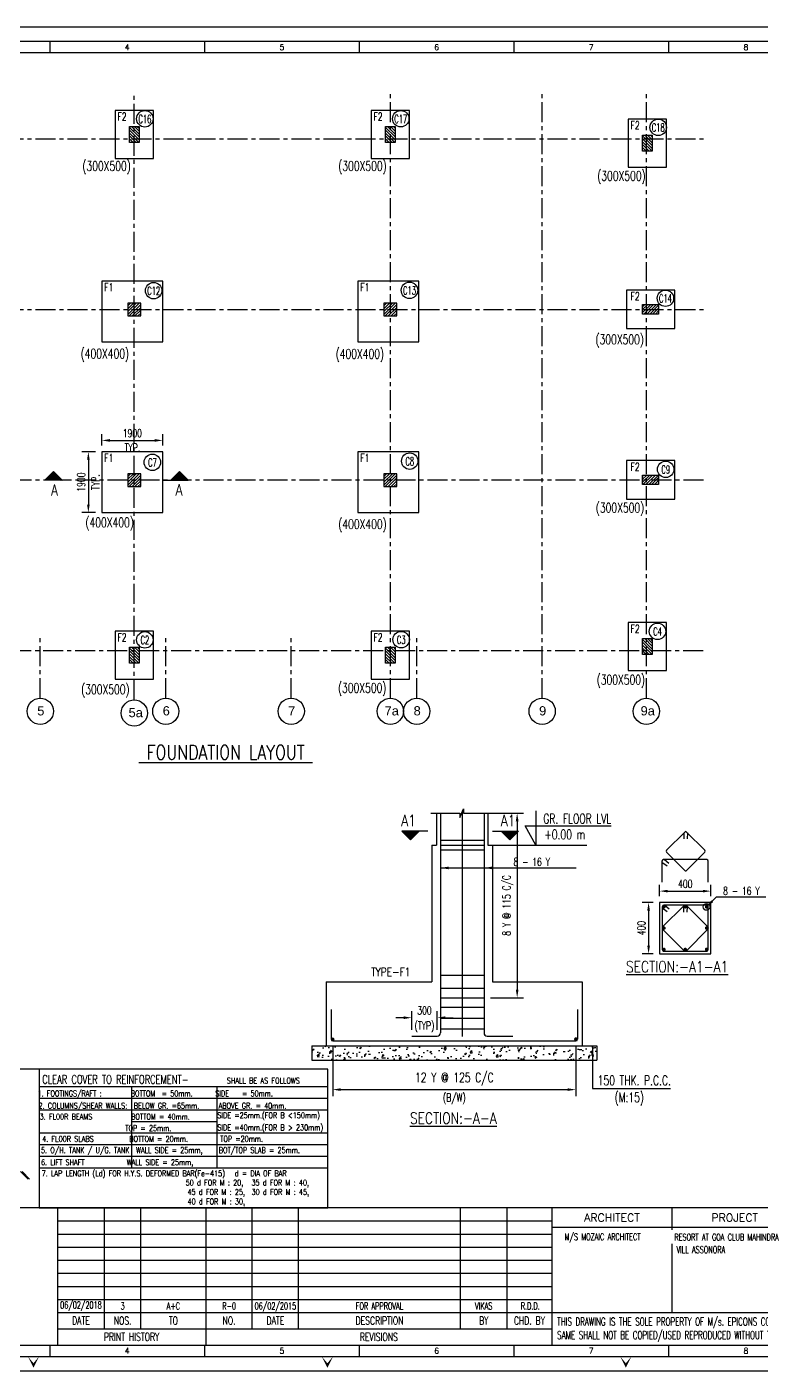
# Model space of a CAD drawing. Header units: millimetres. Extents: x 2659630 to 6742168, y -2425387 to -732288.
# Drawn here: x 3158779 to 3181720, y -1227168 to -1185168 of the extents above; entities that cross this region are included whole.
import ezdxf
from ezdxf.enums import TextEntityAlignment as Align

# ---------------------------------------------------------------- set-up
doc = ezdxf.new("R2010")
doc.units = ezdxf.units.MM
doc.header["$PDMODE"] = 35
doc.header["$PDSIZE"] = -25
doc.linetypes.add('CENTER', pattern=[2, 1.25, -0.25, 0.25, -0.25])
for name, color, linetype in [('BEAM', 4, 'Continuous'), ('FRAME TABLE', 5, 'Continuous'), ('PNA', 8, 'Continuous'), ('S-BRECK LINE', 8, 'Continuous'), ('S-COLUMN', 1, 'Continuous'), ('S-COLUMN CIRCLE', 9, 'Continuous'), ('S-COLUMN HATCH', 8, 'Continuous'), ('S-COLUMN NO', 2, 'Continuous'), ('S-COLUMN SIZES', 2, 'Continuous'), ('S-DIM-1', 5, 'Continuous'), ('S-FOOTING', 4, 'Continuous'), ('S-GRIDE CIRCLE', 8, 'Continuous'), ('S-GRIDE LINE', 8, 'CENTER'), ('S-GRIDE NO', 1, 'Continuous'), ('S-LEVEL SECTION', 3, 'Continuous'), ('S-NOTES', 4, 'Continuous'), ('S-PCC', 9, 'Continuous'), ('S-REINFORCEMENT', 6, 'Continuous'), ('S-RETAINING WALL', 6, 'Continuous'), ('S-SECTION MARK', 1, 'Continuous'), ('S-TEXT', 2, 'Continuous'), ('S-TEXT-1', 4, 'Continuous'), ('S-TITIL', 6, 'Continuous'), ('TEXT (SHEET)', 4, 'Continuous'), ('TEXT SCHEDULE', 2, 'Continuous'), ('TEXT1', 4, 'Continuous'), ('txt', 4, 'Continuous'), ('TXT1', 2, 'Continuous')]:
    doc.layers.add(name, color=color, linetype=linetype)
doc.layers.add('TEXT', color=150, linetype='Continuous', lineweight=25)
doc.styles.add('Arial', font='arial.ttf', dxfattribs={"height": 123})
doc.styles.add('ROMANS', font='r.shx', dxfattribs={"width": 0.7})
doc.dimstyles.new('dim100', dxfattribs={"dimtxt": 250, "dimasz": 250, "dimexe": 200, "dimexo": 200, "dimgap": 100, "dimtad": 1, "dimdec": 0, "dimrnd": 1, "dimzin": 0, "dimdsep": 46, "dimtxsty": 'ROMANS', "dimcen": 0, "dimclrd": 5, "dimclre": 5, "dimclrt": 4, "dimadec": 0, "dimazin": 0, "dimtfac": 1, "dimtdec": 0, "dimtix": 1, "dimtofl": 0, "dimtmove": 2, "dimatfit": 3, "dimfxl": 1, "dimtolj": 1, "dimtzin": 0, "dimlwd": -1, "dimlwe": -1, "dimarcsym": 0})
doc.dimstyles.new('dim25', dxfattribs={"dimtxt": 250, "dimasz": 250, "dimexe": 200, "dimexo": 200, "dimgap": 100, "dimtad": 1, "dimdec": 0, "dimlfac": 0.25, "dimzin": 0, "dimdsep": 46, "dimtxsty": 'ROMANS', "dimcen": 0, "dimclrd": 5, "dimclre": 5, "dimclrt": 4, "dimadec": 0, "dimazin": 0, "dimtfac": 1, "dimtdec": 0, "dimtix": 1, "dimtofl": 0, "dimtmove": 2, "dimatfit": 3, "dimfxl": 1, "dimtolj": 1, "dimtzin": 0, "dimlwd": -1, "dimlwe": -1, "dimarcsym": 0})
doc.dimstyles.new('dim33.33', dxfattribs={"dimtxt": 250, "dimasz": 250, "dimexe": 200, "dimexo": 200, "dimgap": 100, "dimtad": 1, "dimdec": 0, "dimlfac": 0.333331, "dimzin": 0, "dimdsep": 46, "dimtxsty": 'ROMANS', "dimcen": 0, "dimclrd": 5, "dimclre": 5, "dimclrt": 4, "dimadec": 0, "dimazin": 0, "dimtfac": 1, "dimtdec": 0, "dimtix": 1, "dimtofl": 0, "dimtmove": 2, "dimatfit": 3, "dimfxl": 1, "dimtolj": 1, "dimtzin": 0, "dimlwd": -1, "dimlwe": -1, "dimarcsym": 0})
pattern_1 = [(225, (-486991.2, -334670.65), (44.9012806, -44.9012806), [])]

# ---------------------------------------------------------------- blocks, each defined once
blk = doc.blocks.new('FOLDER')
at = {"layer": 'PNA'}
for points in [[(-1250, 2500), (0, 0), (0, 1000)], [(1250, 2500), (0, 0), (0, 1000)]]:
    blk.add_solid(points, dxfattribs=at)
blk = doc.blocks.new('A2_SHEET')
at = {"color": 1}
for p, q in [((58702, 4994), (1413, 4994)), ((15443, 1726), (30941, 1726)), ((15443, 1218), (30890, 1218))]:
    blk.add_line(p, q, dxfattribs=at)
for p, q in [((16910, 1218), (16910, 4994)), ((18047, 1218), (18047, 4994)), ((21531, 1218), (21531, 4994)), ((22974, 1218), (22974, 4994)), ((28036, 1218), (28036, 4994)), ((29489, 1218), (29489, 4994))]:
    blk.add_line(p, q)
at = {"color": 5, "linetype": 'ByBlock', "lineweight": -2}
for p, q in [((15451, 4586), (30890, 4586)), ((15451, 4177), (30890, 4177)), ((15451, 3769), (30890, 3769)), ((15451, 3360), (30890, 3360)), ((15451, 2952), (30890, 2952)), ((15451, 2543), (30890, 2543)), ((15451, 2135), (30890, 2135))]:
    blk.add_line(p, q, dxfattribs=at)
blk.add_lwpolyline([(4, 41895), (59404, 41895), (59404, -105), (4, -105)], close=True)
at = {"color": 1, "const_width": 40.6}
for points in [[(15451, 716), (15451, 4994)], [(20079, 716), (20079, 4994)], [(30890, 707), (30890, 4994)], [(34646, 1723), (34646, 4994)], [(30890, 4387), (42247, 4387)], [(30890, 1723), (42247, 1723)]]:
    blk.add_lwpolyline(points, dxfattribs=at)
at = {"layer": 'PNA'}
for p, q in [((15205, 41438), (15205, 41085)), ((20038, 41438), (20038, 41085)), ((24871, 41438), (24871, 41085)), ((29704, 41438), (29704, 41085)), ((34537, 41438), (34537, 41085)), ((15205, 706), (15205, 353)), ((20038, 706), (20038, 353)), ((24871, 706), (24871, 353)), ((29704, 706), (29704, 353)), ((34537, 706), (34537, 353))]:
    blk.add_line(p, q, dxfattribs=at)
at = {"layer": 'PNA', "color": 1}
for points in [[(706, 353), (59055, 353), (59055, 41438), (706, 41438)], [(1413, 706), (58702, 706), (58702, 41085), (1413, 41085)]]:
    blk.add_lwpolyline(points, close=True, dxfattribs=at)
at = {"layer": 'PNA', "xscale": 0.1412793176302189, "yscale": 0.1412793176302189, "zscale": 0.1412793176302189}
for p in [(14693, 0), (23876, 0), (33201, 0)]:
    blk.add_blockref('FOLDER', p, dxfattribs=at)
at = {"layer": 'PNA', "style": 'ROMANS'}
for s, p in [('4', (17622, 41261)), ('5', (22455, 41261)), ('6', (27288, 41261)), ('7', (32121, 41261)), ('8', (36954, 41261)), ('4', (17622, 530)), ('5', (22455, 530)), ('6', (27288, 530)), ('7', (32121, 530)), ('8', (36954, 530))]:
    blk.add_text(s, height=177, dxfattribs=at).set_placement(p, align=Align.MIDDLE)
at = {"layer": 'TEXT (SHEET)', "color": 2, "style": 'ROMANS'}
for s, p in [('ARCHITECT', (32768, 4691)), ('PROJECT', (36602, 4691))]:
    blk.add_text(s, height=250, dxfattribs=at).set_placement(p, align=Align.MIDDLE_CENTER)
at = {"layer": 'TEXT (SHEET)', "color": 4, "style": 'ROMANS', "width": 0.7}
for s, p in [('DATE', (16177, 1472)), ('NOS.', (17479, 1472)), ('TO', (19063, 1472)), ('NO.', (20805, 1472)), ('DATE', (22253, 1472)), ('DESCRIPTION', (25505, 1472)), ('BY', (28763, 1472)), ('CHD. BY', (30189, 1472)), ('PRINT HISTORY', (17761, 967)), ('REVISIONS', (25484, 963))]:
    blk.add_text(s, height=250, dxfattribs=at).set_placement(p, align=Align.MIDDLE_CENTER)
at = {"layer": 'TEXT (SHEET)', "color": 4, "style": 'ROMANS', "width": 0.65}
for s, p in [('THIS DRAWING IS THE SOLE PROPERTY OF M/s. EPICONS CONSULTANTS PVT. LTD. AND', (31057, 1316)), ('SAME SHALL NOT BE COPIED/USED REPRODUCED WITHOUT THEIR WRITTEN PERMISSION.', (31057, 895))]:
    blk.add_text(s, height=250, dxfattribs=at).set_placement(p)
blk = doc.blocks.new('*D1991')
at = {"layer": 'Defpoints', "color": 0, "ltscale": 2500}
for p in [(3173062, -1209736), (3173062, -1215501), (3174098, -1215501)]:
    blk.add_point(p, dxfattribs=at)
at = {"layer": 'S-DIM-1', "color": 5}
for p, q in [((3173262, -1209736), (3174298, -1209736)), ((3174098, -1209986), (3174098, -1215251)), ((3173262, -1215501), (3174298, -1215501))]:
    blk.add_line(p, q, dxfattribs=at)
at = {"layer": 'S-DIM-1', "color": 5, "ltscale": 2500}
for points in [[(3174140, -1209986), (3174056, -1209986), (3174098, -1209736)], [(3174056, -1215251), (3174140, -1215251), (3174098, -1215501)]]:
    blk.add_solid(points, dxfattribs=at)
at = {"layer": 'S-DIM-1', "color": 4, "ltscale": 2500, "insert": (3173808, -1212618), "char_height": 250, "attachment_point": 5, "rotation": 90, "style": 'ROMANS'}
blk.add_mtext('\\A1;{8 Y @ 115 C/C}', dxfattribs=at)
blk = doc.blocks.new('*D1990')
at = {"layer": 'Defpoints', "color": 0, "ltscale": 2500}
for p in [(3168337, -1216797), (3175931, -1216797), (3175931, -1218373)]:
    blk.add_point(p, dxfattribs=at)
at = {"layer": 'S-DIM-1', "color": 5}
for p, q in [((3168337, -1216997), (3168337, -1218573)), ((3175931, -1216997), (3175931, -1218573)), ((3168587, -1218373), (3175681, -1218373))]:
    blk.add_line(p, q, dxfattribs=at)
at = {"layer": 'S-DIM-1', "color": 5, "ltscale": 2500}
for points in [[(3168587, -1218331), (3168587, -1218414), (3168337, -1218373)], [(3175681, -1218414), (3175681, -1218331), (3175931, -1218373)]]:
    blk.add_solid(points, dxfattribs=at)
at = {"layer": 'S-DIM-1', "color": 4, "ltscale": 2500, "char_height": 250, "attachment_point": 5, "style": 'ROMANS'}
for s, insert in [('\\A1;{\\H1.2x;12 Y @ 125 C/C', (3172134, -1218044)), ('(B/W)}', (3172134, -1218663))]:
    blk.add_mtext(s, dxfattribs=dict(at, insert=insert))
blk = doc.blocks.new('*D1992')
at = {"layer": 'Defpoints', "color": 0, "ltscale": 2500}
for p in [(3171602, -1216126), (3170802, -1216701), (3171602, -1216701)]:
    blk.add_point(p, dxfattribs=at)
at = {"layer": 'S-DIM-1', "color": 5}
for p, q in [((3170552, -1216126), (3170302, -1216126)), ((3170802, -1216501), (3170802, -1215926)), ((3171602, -1216501), (3171602, -1215926)), ((3171852, -1216126), (3172102, -1216126))]:
    blk.add_line(p, q, dxfattribs=at)
at = {"layer": 'S-DIM-1', "color": 5, "ltscale": 2500}
for points in [[(3170552, -1216168), (3170552, -1216084), (3170802, -1216126)], [(3171852, -1216084), (3171852, -1216168), (3171602, -1216126)]]:
    blk.add_solid(points, dxfattribs=at)
at = {"layer": 'S-DIM-1', "color": 4, "ltscale": 2500, "char_height": 250, "attachment_point": 5, "style": 'ROMANS'}
for s, insert in [('\\A1;{300', (3171202, -1215901)), ('(TYP)}', (3171202, -1216416))]:
    blk.add_mtext(s, dxfattribs=dict(at, insert=insert))
blk = doc.blocks.new('*D1993')
at = {"layer": 'Defpoints', "color": 0, "ltscale": 2500}
for p in [(3178550, -1212527), (3180150, -1212171), (3180150, -1212527)]:
    blk.add_point(p, dxfattribs=at)
at = {"layer": 'S-DIM-1', "color": 5}
for p, q in [((3178550, -1212327), (3178550, -1211971)), ((3180150, -1212327), (3180150, -1211971)), ((3178800, -1212171), (3179900, -1212171))]:
    blk.add_line(p, q, dxfattribs=at)
at = {"layer": 'S-DIM-1', "color": 5, "ltscale": 2500}
for points in [[(3178800, -1212130), (3178800, -1212213), (3178550, -1212171)], [(3179900, -1212213), (3179900, -1212130), (3180150, -1212171)]]:
    blk.add_solid(points, dxfattribs=at)
at = {"layer": 'S-DIM-1', "color": 4, "ltscale": 2500, "insert": (3179350, -1211946), "char_height": 250, "attachment_point": 5, "style": 'ROMANS'}
blk.add_mtext('\\A1;400', dxfattribs=at)
blk = doc.blocks.new('*D1994')
at = {"layer": 'Defpoints', "color": 0, "ltscale": 2500}
for p in [(3178550, -1212527), (3178204, -1214127), (3178550, -1214127)]:
    blk.add_point(p, dxfattribs=at)
at = {"layer": 'S-DIM-1', "color": 5}
for p, q in [((3178350, -1212527), (3178004, -1212527)), ((3178204, -1212777), (3178204, -1213877)), ((3178350, -1214127), (3178004, -1214127))]:
    blk.add_line(p, q, dxfattribs=at)
at = {"layer": 'S-DIM-1', "color": 5, "ltscale": 2500}
for points in [[(3178246, -1212777), (3178163, -1212777), (3178204, -1212527)], [(3178163, -1213877), (3178246, -1213877), (3178204, -1214127)]]:
    blk.add_solid(points, dxfattribs=at)
at = {"layer": 'S-DIM-1', "color": 4, "ltscale": 2500, "insert": (3177979, -1213327), "char_height": 250, "attachment_point": 5, "rotation": 90, "style": 'ROMANS'}
blk.add_mtext('\\A1;400', dxfattribs=at)
blk = doc.blocks.new('*D2045')
at = {"layer": 'Defpoints', "color": 0, "ltscale": 2500}
for p in [(3163024, -1198089), (3161124, -1198443), (3163024, -1198443)]:
    blk.add_point(p, dxfattribs=at)
at = {"layer": 'S-DIM-1', "color": 5, "ltscale": 2500}
for p, q in [((3161124, -1198243), (3161124, -1197889)), ((3161374, -1198089), (3162774, -1198089)), ((3163024, -1198243), (3163024, -1197889))]:
    blk.add_line(p, q, dxfattribs=at)
for points in [[(3161374, -1198047), (3161374, -1198131), (3161124, -1198089)], [(3162774, -1198131), (3162774, -1198047), (3163024, -1198089)]]:
    blk.add_solid(points, dxfattribs=at)
at = {"layer": 'S-DIM-1', "color": 4, "ltscale": 2500, "char_height": 250, "attachment_point": 5, "style": 'ROMANS'}
for s, insert in [('\\A1;1900', (3162074, -1197864)), ('TYP.', (3162074, -1198314))]:
    blk.add_mtext(s, dxfattribs=dict(at, insert=insert))
blk = doc.blocks.new('*D2046')
at = {"layer": 'Defpoints', "color": 0, "ltscale": 1200}
for p in [(3161124, -1198443), (3160700, -1200343), (3161124, -1200343)]:
    blk.add_point(p, dxfattribs=at)
at = {"layer": 'S-DIM-1', "color": 5, "ltscale": 2500}
for p, q in [((3160924, -1198443), (3160500, -1198443)), ((3160700, -1198693), (3160700, -1200093)), ((3160924, -1200343), (3160500, -1200343))]:
    blk.add_line(p, q, dxfattribs=at)
at = {"layer": 'S-DIM-1', "color": 5, "ltscale": 1200}
for points in [[(3160742, -1198693), (3160659, -1198693), (3160700, -1198443)], [(3160659, -1200093), (3160742, -1200093), (3160700, -1200343)]]:
    blk.add_solid(points, dxfattribs=at)
at = {"layer": 'S-DIM-1', "color": 4, "ltscale": 1200, "char_height": 250, "attachment_point": 5, "rotation": 90, "style": 'ROMANS'}
for s, insert in [('\\A1;1900', (3160475, -1199393)), ('TYP.', (3160925, -1199393))]:
    blk.add_mtext(s, dxfattribs=dict(at, insert=insert))

msp = doc.modelspace()

# ---------------------------------------------------------------- hatches: boundary and pattern name
at = {"layer": 'S-COLUMN HATCH', "true_color": 0x939598}
h = msp.add_hatch(dxfattribs=at)
h.set_pattern_fill('ANSI31', color=252, scale=20, angle=270)
h.set_pattern_definition([(315, (2287355.59, -4839097.427), (44.9012806, 44.9012806), [])])
h.paths.add_polyline_path([(3161985.734, -1188780.703), (3161985.734, -1188280.704), (3162285.736, -1188280.704), (3162285.736, -1188780.703)])
h = msp.add_hatch(dxfattribs=at)
h.set_pattern_fill('ANSI31', color=252, scale=20, angle=270)
h.set_pattern_definition([(315, (2295355.66, -4839097.427), (44.9012806, 44.9012806), [])])
h.paths.add_polyline_path([(3169985.8, -1188780.703), (3169985.8, -1188280.704), (3170285.803, -1188280.704), (3170285.803, -1188780.703)])
h = msp.add_hatch(dxfattribs=at)
h.set_pattern_fill('ANSI31', color=252, scale=20, angle=270)
h.set_pattern_definition([(315, (2303389.046, -4839367.23), (44.9012806, 44.9012806), [])])
h.paths.add_polyline_path([(3178019.188, -1189050.509), (3178019.188, -1188550.51), (3178319.19, -1188550.51), (3178319.19, -1189050.509)])
h = msp.add_hatch(dxfattribs=at)
h.set_pattern_fill('ANSI31', color=252, scale=20, angle=180)
h.set_pattern_definition([(225, (-494991.27, -329340.65), (44.9012806, -44.9012806), [])])
h.paths.add_polyline_path([(3162335.735, -1193800.512), (3161935.735, -1193800.512), (3161935.735, -1194200.512), (3162335.735, -1194200.512)])
h = msp.add_hatch(dxfattribs=at)
h.set_pattern_fill('ANSI31', color=252, scale=20, angle=180)
h.set_pattern_definition([(225, (-486991.2, -329340.65), (44.9012806, -44.9012806), [])])
h.paths.add_polyline_path([(3170335.802, -1193800.512), (3169935.802, -1193800.512), (3169935.802, -1194200.512), (3170335.802, -1194200.512)])
h = msp.add_hatch(dxfattribs=at)
h.set_pattern_fill('ANSI31', color=252, scale=20, angle=180)
h.set_pattern_definition(pattern_1)
edge = h.paths.add_edge_path()
edge.add_line((3178019.183, -1194140.918), (3178519.181, -1194140.918))
edge.add_line((3178019.183, -1194140.918), (3178019.183, -1193840.915))
edge.add_line((3178019.183, -1193840.915), (3178519.181, -1193840.915))
edge.add_line((3178519.181, -1193840.915), (3178519.181, -1194140.918))
h = msp.add_hatch(dxfattribs=at)
h.set_pattern_fill('ANSI31', color=252, scale=20, angle=180)
h.set_pattern_definition([(225, (-494991.27, -334670.65), (44.9012806, -44.9012806), [])])
h.paths.add_polyline_path([(3162335.735, -1199130.512), (3161935.735, -1199130.512), (3161935.735, -1199530.512), (3162335.735, -1199530.512)])
h = msp.add_hatch(dxfattribs=at)
h.set_pattern_fill('ANSI31', color=252, scale=20, angle=180)
h.set_pattern_definition(pattern_1)
h.paths.add_polyline_path([(3170335.802, -1199130.512), (3169935.802, -1199130.512), (3169935.802, -1199530.512), (3170335.802, -1199530.512)])
h = msp.add_hatch(dxfattribs=at)
h.set_pattern_fill('ANSI31', color=252, scale=20, angle=180)
h.set_pattern_definition(pattern_1)
edge = h.paths.add_edge_path()
edge.add_line((3178019.183, -1199470.918), (3178519.181, -1199470.918))
edge.add_line((3178019.183, -1199470.918), (3178019.183, -1199170.915))
edge.add_line((3178019.183, -1199170.915), (3178519.181, -1199170.915))
edge.add_line((3178519.181, -1199170.915), (3178519.181, -1199470.918))
h = msp.add_hatch(dxfattribs=at)
h.set_pattern_fill('ANSI31', color=252, scale=20, angle=270)
h.set_pattern_definition([(315, (2287355.587, -4855367.235), (44.9012806, 44.9012806), [])])
h.paths.add_polyline_path([(3161985.729, -1205050.511), (3161985.729, -1204550.513), (3162285.731, -1204550.513), (3162285.731, -1205050.511)])
h = msp.add_hatch(dxfattribs=at)
h.set_pattern_fill('ANSI31', color=252, scale=20, angle=270)
h.set_pattern_definition([(315, (2295355.654, -4855367.235), (44.9012806, 44.9012806), [])])
h.paths.add_polyline_path([(3169985.796, -1205050.511), (3169985.796, -1204550.513), (3170285.798, -1204550.513), (3170285.798, -1205050.511)])
h = msp.add_hatch(dxfattribs=at)
h.set_pattern_fill('ANSI31', color=252, scale=20, angle=270)
h.set_pattern_definition([(315, (2303389.04, -4855097.236), (44.9012806, 44.9012806), [])])
h.paths.add_polyline_path([(3178019.185, -1204780.512), (3178019.185, -1204280.513), (3178319.187, -1204280.513), (3178319.187, -1204780.512)])
at = {"layer": 'S-PCC'}
h = msp.add_hatch(dxfattribs=at)
h.set_pattern_fill('AR-CONC', color=256, scale=3, style=0)
h.set_pattern_definition([(50, (-6331805.27, 1184477.57), (546.554007, -47.817257), [57.15, -628.65]), (355, (-6331805.27, 1184477.57), (-105.728478, 573.16993), [45.72, -502.92]), (100.451, (-6331759.7, 1184473.6), (440.827505, 525.350063), [48.57, -534.27]), (46.1842, (-6331805.3, 1184630), (813.237123, -126.126984), [85.725, -942.975]), (96.6356, (-6331737.5, 1184619.5), (712.212703, 742.27667), [72.855, -801.405]), (351.184, (-6331805.3, 1184630), (712.21382, 742.27535), [68.58, -754.38]), (21, (-6331729.07, 1184591.87), (454.84464, -306.796556), [57.15, -628.65]), (326, (-6331729.07, 1184591.87), (185.406085, 552.563898), [45.72, -502.92]), (71.4514, (-6331691.17, 1184566.3), (640.249472, 245.768573), [48.57, -534.27]), (37.5, (-6331805.27, 1184477.57), (9.2658098, 253.6651166), [0, -496.824, 0, -510.54, 0, -504.825]), (7.5, (-6331805.27, 1184477.57), (200.4589875, 300.5417245), [0, -291.084, 0, -485.394, 0, -192.405]), (327.5, (-6331975.2, 1184477.57), (406.7717855, -17.186232), [0, -190.5, 0, -594.36, 0, -788.67]), (317.5, (-6332051.4, 1184477.57), (444.387544, 76.279473), [0, -247.65, 0, -394.716, 0, -560.07])])
h.paths.add_polyline_path([(3167683.767, -1217001.127), (3167683.767, -1217451.127), (3176583.767, -1217451.127), (3176583.767, -1217001.127)])
at = {"layer": 'S-SECTION MARK', "ltscale": 5}
h = msp.add_hatch(dxfattribs=at)
h.set_pattern_fill('ANSI31', color=256, scale=172.406964, style=0)
h.set_pattern_definition([(45, (3085011.148, -1201169.49), (-15.2387667, 15.2387667), [])])
h.paths.add_polyline_path([(3159608.289, -1199063.383), (3159336.424, -1199330.512), (3159880.154, -1199330.512)])
h = msp.add_hatch(dxfattribs=at)
h.set_pattern_fill('ANSI31', color=256, scale=172.406964, angle=180, style=0)
h.set_pattern_definition([(135, (3238144.64, -1201169.49), (15.2387667, 15.2387667), [])])
h.paths.add_polyline_path([(3163547.498, -1199063.383), (3163819.364, -1199330.512), (3163275.633, -1199330.512)])
h = msp.add_hatch(dxfattribs=at)
h.set_pattern_fill('ANSI31', color=256, scale=172.406964, angle=180, style=0)
h.set_pattern_definition([(315, (3096171.63, -1208458.348), (-15.2387667, -15.2387667), [])])
h.paths.add_polyline_path([(3170768.77, -1210564.456), (3170496.905, -1210297.326), (3171040.635, -1210297.326)])
h = msp.add_hatch(dxfattribs=at)
h.set_pattern_fill('ANSI31', color=256, scale=172.406964, angle=180, style=0)
h.set_pattern_definition([(225, (3248464.882, -1208458.348), (15.2387667, -15.2387667), [])])
h.paths.add_polyline_path([(3173867.742, -1210564.456), (3174139.607, -1210297.326), (3173595.877, -1210297.326)])

# ---------------------------------------------------------------- linework, layer by layer
at = {"layer": 'BEAM', "color": 8, "linetype": 'Continuous'}
for p, q in [((3158815.592, -1221168.224), (3158582.454, -1220935.085)), ((3158862.22, -1221168.224), (3158629.081, -1220935.085))]:
    msp.add_line(p, q, dxfattribs=at)
at = {"layer": 'FRAME TABLE'}
for p, q in [((3168180.265, -1218289.768), (3159160.02, -1218289.768)), ((3168180.265, -1218651.655), (3159160.02, -1218651.655)), ((3168180.265, -1219013.543), (3159160.02, -1219013.543)), ((3168180.265, -1219013.543), (3159160.02, -1219013.543)), ((3168180.265, -1219737.317), (3159160.02, -1219737.317)), ((3168180.265, -1220099.205), (3159160.02, -1220099.205)), ((3168180.265, -1220099.205), (3159160.02, -1220099.205)), ((3168180.265, -1220461.092), (3159160.02, -1220461.092)), ((3168180.265, -1220822.979), (3159160.02, -1220822.979))]:
    msp.add_line(p, q, dxfattribs=at)
at = {"layer": 'FRAME TABLE', "color": 7}
for p, q in [((3162056.969, -1220822.979), (3162056.969, -1218289.768)), ((3164722.114, -1220822.979), (3164722.114, -1218305.5))]:
    msp.add_line(p, q, dxfattribs=at)
at = {"layer": 'S-BRECK LINE'}
msp.add_lwpolyline([(3171402.4, -1209735.746), (3172304.457, -1209735.746), (3172304.457, -1209873.12), (3172417.273, -1209598.372), (3172417.273, -1209735.746), (3173262.177, -1209735.746)], dxfattribs=at)
at = {"layer": 'S-COLUMN', "color": 1}
for p, q in [((3171582.177, -1209735.746), (3171582.177, -1210730.629)), ((3173182.177, -1209735.746), (3173182.177, -1210730.629)), ((3171432.177, -1210730.629), (3171432.177, -1215001.127)), ((3171432.177, -1210730.629), (3171582.177, -1210730.629)), ((3173182.177, -1210730.629), (3173332.177, -1210730.629)), ((3173332.177, -1210730.629), (3173332.177, -1215001.127))]:
    msp.add_line(p, q, dxfattribs=at)
at = {"layer": 'S-COLUMN', "color": 1, "elevation": 0.051}
for points in [[(3161985.734, -1188780.703), (3161985.734, -1188280.704), (3162285.736, -1188280.704), (3162285.736, -1188780.703)], [(3169985.8, -1188780.703), (3169985.8, -1188280.704), (3170285.803, -1188280.704), (3170285.803, -1188780.703)], [(3178019.188, -1189050.509), (3178019.188, -1188550.51), (3178319.19, -1188550.51), (3178319.19, -1189050.509)], [(3162335.735, -1193800.512), (3161935.735, -1193800.512), (3161935.735, -1194200.512), (3162335.735, -1194200.512)], [(3170335.802, -1193800.512), (3169935.802, -1193800.512), (3169935.802, -1194200.512), (3170335.802, -1194200.512)], [(3178519.188, -1194140.918), (3178019.189, -1194140.918), (3178019.189, -1193840.915), (3178519.188, -1193840.915)], [(3162335.735, -1199130.512), (3161935.735, -1199130.512), (3161935.735, -1199530.512), (3162335.735, -1199530.512)], [(3170335.802, -1199130.512), (3169935.802, -1199130.512), (3169935.802, -1199530.512), (3170335.802, -1199530.512)], [(3178519.181, -1199470.918), (3178019.183, -1199470.918), (3178019.183, -1199170.915), (3178519.181, -1199170.915)], [(3161985.729, -1205050.511), (3161985.729, -1204550.513), (3162285.731, -1204550.513), (3162285.731, -1205050.511)], [(3169985.796, -1205050.511), (3169985.796, -1204550.513), (3170285.798, -1204550.513), (3170285.798, -1205050.511)], [(3178019.185, -1204780.512), (3178019.185, -1204280.513), (3178319.187, -1204280.513), (3178319.187, -1204780.512)]]:
    msp.add_lwpolyline(points, close=True, dxfattribs=at)
at = {"layer": 'S-COLUMN', "color": 1, "elevation": -0.144}
msp.add_lwpolyline([(3178550.436, -1214126.683), (3180150.438, -1214126.683), (3180150.442, -1212526.683), (3178550.441, -1212526.683), (3178550.436, -1214126.683)], dxfattribs=at)
at = {"layer": 'S-COLUMN', "ltscale": 2500}
msp.add_circle((3180016.731, -1212663.302, -0.144), 105.935, dxfattribs=at)
at = {"layer": 'S-COLUMN CIRCLE'}
for centre in [(3162464.533, -1188040.489, 0.051), (3170460.719, -1188038.413, 0.051), (3178505.009, -1188307.608, 0.051), (3162740.005, -1193409.544, 0.051), (3170733.102, -1193397.658, 0.051), (3178730.178, -1193647.483, 0.051), (3162699.994, -1198772.491, 0.051), (3170741.248, -1198735.303, 0.051), (3178738.452, -1198993.465), (3162464.103, -1204319.799, 0.051), (3170473.087, -1204313.671, 0.051), (3178482.615, -1204054.688, 0.051)]:
    msp.add_circle(centre, 257.143, dxfattribs=at)
at = {"layer": 'S-COLUMN NO', "ltscale": 2500}
msp.add_line((3171702.177, -1210730.629), (3173062.177, -1210730.629), dxfattribs=at)
at = {"layer": 'S-FOOTING'}
for p, q in [((3168133.767, -1215001.127, -0.025), (3171432.177, -1215001.127, 0.042)), ((3168133.767, -1215001.127), (3168133.767, -1217001.127)), ((3173332.177, -1215001.127, 0.04), (3176133.767, -1215001.127, -0.025)), ((3176133.767, -1215001.127), (3176133.767, -1217001.127)), ((3167683.767, -1217001.127), (3176583.767, -1217001.127)), ((3167683.767, -1217001.127), (3167683.767, -1217451.127)), ((3176583.767, -1217001.127), (3176583.767, -1217451.127)), ((3167683.767, -1217451.127), (3176583.767, -1217451.127))]:
    msp.add_line(p, q, dxfattribs=at)
at = {"layer": 'S-FOOTING', "elevation": 0.051}
for points in [[(3161535.735, -1189280.704), (3162735.735, -1189280.704), (3162735.735, -1187780.704), (3161535.735, -1187780.704)], [(3169535.802, -1189280.704), (3170735.802, -1189280.704), (3170735.802, -1187780.704), (3169535.802, -1187780.704)], [(3177569.189, -1189550.51), (3178769.189, -1189550.51), (3178769.189, -1188050.51), (3177569.189, -1188050.51)], [(3161123.632, -1195012.615), (3163023.632, -1195012.615), (3163023.632, -1193112.615), (3161123.632, -1193112.615)], [(3169123.699, -1195012.615), (3171023.699, -1195012.615), (3171023.699, -1193112.615), (3169123.699, -1193112.615)], [(3179019.189, -1194590.916), (3179019.189, -1193390.916), (3177519.189, -1193390.916), (3177519.189, -1194590.916)], [(3161123.632, -1200342.615), (3163023.632, -1200342.615), (3163023.632, -1198442.615), (3161123.632, -1198442.615)], [(3169123.699, -1200342.615), (3171023.699, -1200342.615), (3171023.699, -1198442.615), (3169123.699, -1198442.615)], [(3179019.182, -1199920.916), (3179019.182, -1198720.916), (3177519.182, -1198720.916), (3177519.182, -1199920.916)], [(3161535.73, -1205550.512), (3162735.73, -1205550.512), (3162735.73, -1204050.512), (3161535.73, -1204050.512)], [(3169535.797, -1205550.512), (3170735.797, -1205550.512), (3170735.797, -1204050.512), (3169535.797, -1204050.512)], [(3177569.186, -1205280.513), (3178769.186, -1205280.513), (3178769.186, -1203780.513), (3177569.186, -1203780.513)]]:
    msp.add_lwpolyline(points, close=True, dxfattribs=at)
at = {"layer": 'S-GRIDE CIRCLE'}
for centre in [(3159199.193, -1206551.073, 0.051), (3159199.193, -1206551.073, 0.051), (3159199.193, -1206551.073, 0.051), (3162135.735, -1206606.745, 0.051), (3162135.735, -1206606.745, 0.051), (3162135.735, -1206606.745, 0.051), (3163119.193, -1206551.073, 0.051), (3163119.193, -1206551.073, 0.051), (3163119.193, -1206551.073, 0.051), (3167039.193, -1206551.073, 0.051), (3167039.193, -1206551.073, 0.051), (3167039.193, -1206551.073, 0.051), (3170135.802, -1206551.073, 0.051), (3170135.802, -1206551.073, 0.051), (3170135.802, -1206551.073, 0.051), (3170959.193, -1206551.073, 0.051), (3170959.193, -1206551.073, 0.051), (3170959.193, -1206551.073, 0.051), (3174879.193, -1206551.073, 0.051), (3174879.193, -1206551.073, 0.051), (3174879.193, -1206551.073, 0.051), (3178134.193, -1206551.073, 0.051), (3178134.193, -1206551.073, 0.051), (3178134.193, -1206551.073, 0.051)]:
    msp.add_circle(centre, 409.836, dxfattribs=at)
at = {"layer": 'S-GRIDE LINE', "ltscale": 500}
for p, q in [((3162135.735, -1206196.909, 0.051), (3162135.735, -1187256.895, 0.051)), ((3170135.802, -1206141.237, 0.051), (3170135.802, -1187256.895, 0.051)), ((3174879.193, -1206141.237, 0.051), (3174879.193, -1187256.895, 0.051)), ((3178134.193, -1206141.237, 0.051), (3178134.193, -1187256.895, 0.051)), ((3148049.567, -1188665.51, 0.051), (3179924.797, -1188665.51, 0.051)), ((3148049.567, -1194000.512, 0.051), (3179924.797, -1194000.512, 0.051)), ((3179922.119, -1199330.512, 0.051), (3148049.567, -1199330.512, 0.051)), ((3159199.193, -1206141.237, 0.051), (3159199.193, -1204141.237, 0.051)), ((3163119.193, -1206141.237, 0.051), (3163119.193, -1204141.237, 0.051)), ((3167039.193, -1206141.237, 0.051), (3167039.193, -1204141.237, 0.051)), ((3170959.193, -1206141.237, 0.051), (3170959.193, -1204141.237, 0.051)), ((3179914.806, -1204665.512, 0.051), (3148049.567, -1204665.512, 0.051))]:
    msp.add_line(p, q, dxfattribs=at)
at = {"layer": 'S-LEVEL SECTION'}
msp.add_line((3173332.177, -1210730.629), (3176275.603, -1210730.629), dxfattribs=at)
msp.add_lwpolyline([(3174681.702, -1209657.883), (3174681.702, -1210730.629), (3174347.617, -1210130.342), (3177031.147, -1210130.342)], dxfattribs=at)
at = {"layer": 'S-NOTES', "linetype": 'Continuous'}
msp.add_line((3159160.02, -1217731.193), (3145705.025, -1217731.193), dxfattribs=at)
msp.add_lwpolyline([(3168180.265, -1217731.193), (3159160.02, -1217731.193), (3159160.02, -1222069.148), (3168180.265, -1222067.639)], close=True, dxfattribs=at)
at = {"layer": 'S-REINFORCEMENT'}
for p, q in [((3171702.177, -1209735.746), (3171702.177, -1216601.127)), ((3172382.177, -1209683.843), (3172382.177, -1216710.821)), ((3173062.177, -1209735.746), (3173062.177, -1216601.127)), ((3178761.061, -1210896.021, -0.122), (3179331.654, -1210325.295, -0.122)), ((3179962.356, -1210896.024, -0.122), (3179391.765, -1210325.295, -0.122)), ((3178621.48, -1211234.592), (3178621.477, -1211894.592)), ((3180020.441, -1211184.593, -0.144), (3178671.48, -1211184.593)), ((3178761.061, -1210956.118, -0.122), (3179331.651, -1211526.847, -0.122)), ((3179962.356, -1210956.121, -0.122), (3179391.762, -1211526.847, -0.122)), ((3180070.441, -1211894.593, -0.144), (3180070.441, -1211234.593, -0.144)), ((3178630.44, -1212656.683, -0.144), (3178630.437, -1213996.683, -0.144)), ((3178643.795, -1213291.332, -0.144), (3179315.081, -1212619.89, -0.144)), ((3180020.442, -1212606.683, -0.144), (3178680.44, -1212606.683, -0.144)), ((3180057.084, -1213291.335, -0.144), (3179385.8, -1212619.89, -0.144)), ((3180070.439, -1213996.684, -0.144), (3180070.442, -1212656.684, -0.144)), ((3178643.795, -1213362.034, -0.144), (3179315.078, -1214033.48, -0.144)), ((3180057.083, -1213362.038, -0.144), (3179385.797, -1214033.48, -0.144)), ((3178680.437, -1214046.683, -0.144), (3180020.439, -1214046.683, -0.144)), ((3168283.767, -1215868.407), (3168283.767, -1216801.127)), ((3175983.767, -1215868.407), (3175983.767, -1216801.127)), ((3170802.177, -1216701.127, -0.045), (3171602.177, -1216701.127)), ((3173162.177, -1216701.127, 0.077), (3173962.177, -1216701.127, 0.032)), ((3168333.767, -1216851.127), (3175933.767, -1216851.127))]:
    msp.add_line(p, q, dxfattribs=at)
at = {"layer": 'S-REINFORCEMENT', "color": 2}
for p, q in [((3171702.177, -1210580.629), (3173062.177, -1210580.629)), ((3171702.177, -1210880.629), (3173062.177, -1210880.629)), ((3171702.177, -1214801.127, 0.022), (3173062.177, -1214801.127, 0.022)), ((3171702.177, -1215201.127, 0.077), (3173062.177, -1215201.127, 0.077)), ((3171702.177, -1215501.127, 0.077), (3173062.177, -1215501.127, 0.077)), ((3171702.177, -1215801.127, 0.077), (3173062.177, -1215801.127, 0.077)), ((3171702.177, -1216138.966, 0.077), (3173062.177, -1216138.966, 0.077)), ((3171702.177, -1216476.805, 0.077), (3173062.177, -1216476.805, 0.077))]:
    msp.add_line(p, q, dxfattribs=at)
at = {"layer": 'S-REINFORCEMENT', "const_width": 52.92}
for points, elevation in [([(3178657.195, -1212661.257, 1), (3178712.275, -1212661.257, 1)], -0.144), ([(3178657.195, -1212661.257, 1), (3178712.275, -1212661.257, 1)], -0.144), ([(3178657.195, -1212661.257, 1), (3178712.275, -1212661.257, 1)], -0.144), ([(3179322.901, -1212661.258, 1), (3179377.981, -1212661.258, 1)], -0.144), ([(3179322.901, -1212661.258, 1), (3179377.981, -1212661.258, 1)], -0.144), ([(3179322.901, -1212661.258, 1), (3179377.981, -1212661.258, 1)], -0.144), ([(3179989.191, -1212663.302, 1), (3180044.271, -1212663.302, 1)], -0.144), ([(3179989.191, -1212663.302, 1), (3180044.271, -1212663.302, 1)], -0.144), ([(3179989.191, -1212663.302, 1), (3180044.271, -1212663.302, 1)], -0.144), ([(3178657.194, -1213326.683, 1), (3178712.274, -1213326.683, 1)], -0.144), ([(3178657.194, -1213326.683, 1), (3178712.274, -1213326.683, 1)], -0.144), ([(3178657.194, -1213326.683, 1), (3178712.274, -1213326.683, 1)], -0.144), ([(3180043.685, -1213326.686, -1), (3179988.605, -1213326.686, -1)], -0.144), ([(3180043.685, -1213326.686, -1), (3179988.605, -1213326.686, -1)], -0.144), ([(3180043.685, -1213326.686, -1), (3179988.605, -1213326.686, -1)], -0.144), ([(3178657.06, -1213993.749, 1), (3178712.14, -1213993.749, 1)], -0.144), ([(3178657.06, -1213993.749, 1), (3178712.14, -1213993.749, 1)], -0.144), ([(3178657.06, -1213993.749, 1), (3178712.14, -1213993.749, 1)], -0.144), ([(3179322.898, -1213992.111, -1), (3179377.978, -1213992.112, -1)], -0.144), ([(3179322.898, -1213992.111, -1), (3179377.978, -1213992.112, -1)], -0.144), ([(3179322.898, -1213992.111, -1), (3179377.978, -1213992.112, -1)], -0.144), ([(3179989.03, -1213991.26, 1), (3180044.11, -1213991.26, 1)], -0.144), ([(3179989.03, -1213991.26, 1), (3180044.11, -1213991.26, 1)], -0.144), ([(3179989.03, -1213991.26, 1), (3180044.11, -1213991.26, 1)], -0.144), ([(3175903.385, -1216793.913, -1), (3175958.465, -1216793.913, -1)], -0.077), ([(3175903.385, -1216793.913, -1), (3175958.465, -1216793.913, -1)], -0.077), ([(3175903.385, -1216793.913, -1), (3175958.465, -1216793.913, -1)], -0.077), ([(3168309.419, -1216797.836, -1), (3168364.499, -1216797.836, -1)], -0.077)]:
    msp.add_lwpolyline(points, format="xyb", close=True, dxfattribs=dict(at, elevation=elevation))
at = {"layer": 'S-REINFORCEMENT'}
for centre, radius, start, end in [((3179361.71, -1210355.344, -0.122), 42.5, 44.9930801, 135.0066764), ((3178671.48, -1211234.593), 50, 90, 179.9997344), ((3178791.117, -1210926.07, -0.122), 42.5, 135.0066764, 224.993062), ((3179932.3, -1210926.072, -0.122), 42.5, 315.0066583, 44.9930801), ((3180020.441, -1211234.593, -0.144), 50, 0, 90), ((3179361.707, -1211496.798, -0.122), 42.5, 224.993062, 315.0066583), ((3178680.44, -1212656.683, -0.144), 50, 90, 179.9997344), ((3179350.441, -1212655.241, -0.144), 50, 44.9930801, 135.0066764), ((3180020.442, -1212656.683, -0.144), 50, 359.9997344, 90), ((3178679.155, -1213326.683, -0.144), 50, 135.0066764, 224.993062), ((3180021.724, -1213326.686, -0.144), 50, 315.0066583, 44.9930801), ((3178680.437, -1213996.683, -0.144), 50, 179.9997344, 270), ((3179350.438, -1213998.129, -0.144), 50, 224.993062, 315.0066583), ((3180020.439, -1213996.683, -0.144), 50, 270, 359.9997344), ((3171602.177, -1216601.127), 100, 270, 0), ((3173162.177, -1216601.127), 100, 180, 270), ((3168333.767, -1216801.127), 50, 180, 270), ((3175933.767, -1216801.127), 50, 270, 0)]:
    msp.add_arc(centre, radius, start, end, dxfattribs=at)
at = {"layer": 'S-RETAINING WALL', "ltscale": 2500}
for p, q in [((3179304.311, -1210352.645, -0.122), (3179306.128, -1210538.331, -0.122)), ((3179419.502, -1210353.038, -0.122), (3179409.329, -1210539.381, -0.122)), ((3178621.479, -1211270.671, 0), (3178779.728, -1211384.09, 0)), ((3178698.81, -1211184.557, 0), (3178841.513, -1211301.421, 0)), ((3178630.44, -1212692.762, -0.144), (3178788.689, -1212806.181, -0.144)), ((3178707.77, -1212606.648, -0.144), (3178850.473, -1212723.512, -0.144)), ((3179292.954, -1212636.042, -0.144), (3179294.86, -1212830.728, -0.144)), ((3179408.115, -1212647.604, -0.144), (3179398.061, -1212831.778, -0.144))]:
    msp.add_line(p, q, dxfattribs=at)
at = {"layer": 'S-SECTION MARK'}
for p, q in [((3159336.424, -1199330.512, 0.051), (3159608.289, -1199063.383, 0.051)), ((3159880.154, -1199330.512, 0.051), (3159608.289, -1199063.383, 0.051)), ((3163275.633, -1199330.512, 0.051), (3163547.498, -1199063.383, 0.051)), ((3163819.364, -1199330.512, 0.051), (3163547.498, -1199063.383, 0.051)), ((3160149.282, -1199330.512, 0.051), (3159336.424, -1199330.512, 0.051)), ((3163006.506, -1199330.512, 0.051), (3163819.364, -1199330.512, 0.051)), ((3171309.763, -1210297.326, -0.077), (3170496.905, -1210297.326, -0.077)), ((3170496.905, -1210297.326, -0.077), (3170768.77, -1210564.456, -0.077)), ((3171040.635, -1210297.326, -0.077), (3170768.77, -1210564.456, -0.077)), ((3173326.749, -1210297.326, -0.154), (3174139.607, -1210297.326, -0.154)), ((3173595.877, -1210297.326, -0.154), (3173867.742, -1210564.456, -0.154)), ((3174139.607, -1210297.326, -0.154), (3173867.742, -1210564.456, -0.154))]:
    msp.add_line(p, q, dxfattribs=at)
at = {"layer": 'TEXT1', "color": 5}
msp.add_line((3164722.114, -1219375.43), (3162056.969, -1219375.43), dxfattribs=at)

# ---------------------------------------------------------------- block references
msp.add_blockref('A2_SHEET', (3144292.232, -1227063.634))

# ---------------------------------------------------------------- texts
at = {"layer": 'S-COLUMN NO', "style": 'ROMANS', "width": 0.6}
for s, p in [('C16', (3162465.901, -1188046.019, 0.051)), ('C17', (3170462.088, -1188043.943, 0.051)), ('C18', (3178506.378, -1188313.138, 0.051)), ('C12', (3162741.374, -1193415.075, 0.051)), ('C13', (3170734.471, -1193403.189, 0.051)), ('C14', (3178731.546, -1193653.014, 0.051)), ('C7', (3162701.362, -1198778.021, 0.051)), ('C8', (3170742.617, -1198740.834, 0.051)), ('C9', (3178739.821, -1198998.995, 0)), ('C4', (3178483.983, -1204060.218, 0.051)), ('C2', (3162465.472, -1204325.33, 0.051)), ('C3', (3170474.455, -1204319.201, 0.051))]:
    msp.add_text(s, height=257.1429, dxfattribs=at).set_placement(p, align=Align.MIDDLE_CENTER)
at = {"layer": 'S-COLUMN SIZES', "lineweight": -2, "style": 'ROMANS', "width": 0.7}
for s, p in [('(300X500)', (3161269.725, -1189515.386, 0.051)), ('(300X500)', (3169265.453, -1189515.014, 0.051)), ('(300X500)', (3177356.515, -1189824.892, 0.051)), ('(300X500)', (3177302.35, -1194934.636, 0.051)), ('(400X400)', (3161216.773, -1195378.405, 0.051)), ('(400X400)', (3169183.743, -1195386.598, 0.051)), ('(300X500)', (3177311.614, -1200191.892, 0.051)), ('(400X400)', (3161365.422, -1200651.562, 0.051)), ('(400X400)', (3169265.676, -1200705.672, 0.051)), ('(300X500)', (3177338.972, -1205566.114, 0.051)), ('(300X500)', (3161231.874, -1205866.657, 0.051)), ('(300X500)', (3169256.727, -1205822.73, 0.051))]:
    msp.add_text(s, height=300, dxfattribs=at).set_placement(p, align=Align.MIDDLE_CENTER)
at = {"layer": 'S-DIM-1', "color": 4, "ltscale": 2500, "char_height": 300, "attachment_point": 5, "rotation": 359.9999954, "style": 'ROMANS'}
for s, insert in [('{\\A1;150 THK. P.C.C.}', (3177757.14, -1218083.483, 0)), ('{\\A1;(M:15)}', (3177601.09, -1218664.477, 0)), ('{\\A1;(M:15)}', (3177601.09, -1218664.477, 0)), ('{\\A1;(M:15)}', (3177601.09, -1218664.477, 0))]:
    msp.add_mtext(s, dxfattribs=dict(at, insert=insert))
at = {"layer": 'S-GRIDE NO', "style": 'Arial'}
for s, height, p in [('5', 287.919, (3159102.511, -1206680.911, 0.051)), ('5a', 287.9195, (3161956.063, -1206736.583, 0.051)), ('6', 287.919, (3163022.511, -1206680.911, 0.051)), ('7', 287.919, (3166942.511, -1206680.911, 0.051)), ('7a', 287.9195, (3169956.13, -1206680.911, 0.051)), ('8', 287.919, (3170862.511, -1206680.911, 0.051)), ('9', 287.919, (3174782.511, -1206680.911, 0.051)), ('9a', 287.9195, (3177954.521, -1206680.911, 0.051))]:
    msp.add_text(s, height=height, dxfattribs=at).set_placement(p)
at = {"layer": 'S-LEVEL SECTION', "char_height": 300, "attachment_point": 5, "line_spacing_factor": 0.938532, "style": 'ROMANS'}
for s, insert in [('GR. FLOOR LVL', (3175975.724, -1209906.982)), ('GR. FLOOR LVL', (3175975.724, -1209906.982)), ('GR. FLOOR LVL', (3175975.724, -1209906.982)), ('+0.00 m', (3175584.764, -1210399.231)), ('+0.00 m', (3175584.764, -1210399.231)), ('+0.00 m', (3175584.764, -1210399.231))]:
    msp.add_mtext(s, dxfattribs=dict(at, insert=insert))
at = {"layer": 'S-SECTION MARK', "style": 'ROMANS', "width": 0.8}
for s, height, p in [('A', 349.999, (3159639.26, -1199639.49, 0.077)), ('A', 349.999, (3163533.984, -1199635.49, 0.077)), ('A1', 349.9991, (3170705.012, -1209964.057, -0.088)), ('A1', 349.9991, (3173815.52, -1209964.057, -0.165))]:
    msp.add_text(s, height=height, dxfattribs=at).set_placement(p, align=Align.MIDDLE)
at = {"layer": 'S-TEXT', "style": 'ROMANS', "width": 0.7}
for s, p in [('F2', (3161608.349, -1188097.807, 0.132)), ('F2', (3169608.416, -1188097.807, 0.132)), ('F2', (3177641.803, -1188367.613, 0.132)), ('F1', (3161196.247, -1193429.718, 0.132)), ('F1', (3169196.313, -1193429.718, 0.132)), ('F2', (3177641.805, -1193708.019, 0.132)), ('F1', (3161196.247, -1198759.718, 0.132)), ('F1', (3169196.313, -1198759.718, 0.132)), ('F2', (3177641.798, -1199038.019, 0.132)), ('F2', (3161608.344, -1204367.615, 0.132)), ('F2', (3169608.411, -1204367.615, 0.132)), ('F2', (3177641.801, -1204097.616, 0.132))]:
    msp.add_text(s, height=250, dxfattribs=at).set_placement(p)
at = {"layer": 'S-TEXT-1', "style": 'ROMANS', "width": 0.7}
for p in [(3174553.086, -1211257.882, -0.077), (3181102.772, -1212164.121, -0.144)]:
    msp.add_text('8 - 16 Y', height=250, dxfattribs=at).set_placement(p, align=Align.MIDDLE_CENTER)
at = {"layer": 'S-TITIL', "lineweight": 30, "style": 'ROMANS', "width": 0.8}
msp.add_text('%%U FOUNDATION LAYOUT ', height=450, dxfattribs=at).set_placement((3164989.572, -1207836.261, 0.051), align=Align.MIDDLE_CENTER)
for s, p in [('%%USECTION:-A1-A1', (3177498.79, -1214708.144, -0.077)), ('%%USECTION:-A-A', (3170747.26, -1219440.29, -0.077))]:
    msp.add_text(s, height=350, dxfattribs=at).set_placement(p)
at = {"layer": 'TEXT', "color": 2, "style": 'ROMANS', "width": 0.7}
for s, p in [('RESORT AT GOA CLUB MAHINDRA', (3179009.269, -1222982.569)), ('VILL ASSONORA', (3179076.755, -1223373.122))]:
    msp.add_text(s, height=212.12121, dxfattribs=at).set_placement(p, align=Align.MIDDLE_LEFT)
for s, height, p in [('06/02/2018', 212.1212, (3160467.622, -1225104.07)), ('3', 212.121, (3161770.812, -1225133.014)), ('A+C', 212.1212, (3163355.238, -1225133.014)), ('R-0', 212.1212, (3165097.526, -1225133.014)), ('06/02/2015', 212.1212, (3166545.085, -1225133.014)), ('FOR APPROVAL', 212.12121, (3169797.541, -1225133.014)), ('VIKAS', 212.1212, (3173054.817, -1225133.014)), ('R.D.D.', 212.1212, (3174507.196, -1225133.014))]:
    msp.add_text(s, height=height, dxfattribs=at).set_placement(p, align=Align.MIDDLE_CENTER)
at = {"layer": 'TEXT SCHEDULE', "style": 'ROMANS', "width": 0.8}
msp.add_text('TYPE-F1', height=259.7402, dxfattribs=at).set_placement((3170147.779, -1214695.326, -0.102), align=Align.MIDDLE_CENTER)
at = {"layer": 'txt', "color": 4, "style": 'ROMANS', "width": 0.7}
for s, p in [('   1. FOOTINGS/RAFT :         BOTTOM  = 50mm.       SIDE    = 50mm.', (3158807.27, -1218583.418)), ('SHALL BE AS FOLLOWS', (3165026.707, -1218181.673)), ('   2. COLUMNS/SHEAR WALLS:  BELOW GR. =65mm.      ABOVE GR. = 40mm.', (3158837.635, -1218966.592)), ('3. FL00R BEAMS            BOTTOM = 40mm. ', (3159176.101, -1219308.568)), (' SIDE =25mm.(FOR B <150mm)', (3164629.607, -1219267.204)), ('                        TOP = 25mm. ', (3159422.313, -1219667.412)), (' SIDE =40mm.(FOR B > 230mm)', (3164629.607, -1219646.438)), ('4. FL00R SLABS           BOTTOM = 20mm. ', (3159257.15, -1220003.507)), ('TOP =20mm.', (3164818.239, -1220002.914)), ('5. O/H. TANK / U/G. TANK  WALL SIDE = 25mm,     BOT/TOP SLAB = 25mm.', (3159220.439, -1220354.354)), ('6. LIFT SHAFT             WALL SIDE = 25mm,     ', (3159220.439, -1220734.446)), ('7. LAP LENGTH (Ld) FOR H.Y.S. DEFORMED BAR(Fe-415)   d = DIA OF BAR', (3159239.164, -1221081.058)), ('  50 d FOR M : 20,', (3163538.469, -1221369.755)), ('35 d FOR M : 40,', (3165795.43, -1221370.931)), ('45 d FOR M : 25,', (3163795.551, -1221662.945)), ('40 d FOR M : 30,', (3163798.475, -1221959.914)), ('30 d FOR M : 45,', (3165798.186, -1221661.594))]:
    msp.add_text(s, height=180.9437, dxfattribs=at).set_placement(p)
at = {"layer": 'TXT1', "style": 'ROMANS', "width": 0.7}
msp.add_text(' CLEAR COVER TO REINFORCEMENT- ', height=271.4156, dxfattribs=at).set_placement((3159129.076, -1218189.376))

# ---------------------------------------------------------------- dimensions: what is measured, and where the dimension line sits
at = {"layer": 'S-DIM-1', "ltscale": 2500}
for p2, distance, picture, middle in [((3163023.632, -1198442.615, 0.051), 353.6, '*D2045', (3162073.632, -1198089.015)), ((3161123.632, -1200342.615, 0.051), -423.245, '*D2046', (3160700.387, -1199392.615))]:
    dim = msp.add_aligned_dim(p1=(3161123.632, -1198442.615, 0.051), p2=p2, distance=distance, text='<>\\XTYP.', dimstyle='dim100', dxfattribs=at)
    dim.commit()
    dim.dimension.update_dxf_attribs({"geometry": picture, "text_midpoint": middle})
at = {"layer": 'S-DIM-1'}
dim = msp.add_linear_dim(base=(3174098.05, -1215501.127), p1=(3173062.177, -1209735.746), p2=(3173062.177, -1215501.127, 0.077), angle=90, text='{8 Y @ 115 C/C}', dimstyle='dim33.33', dxfattribs=at)
dim.commit()
dim.dimension.update_dxf_attribs({"geometry": '*D1991', "text_midpoint": (3173807.574, -1212618.436)})
dim = msp.add_linear_dim(base=(3180150.442, -1212171.232, -0.144), p1=(3178550.441, -1212526.683, -0.144), p2=(3180150.442, -1212526.683, -0.144), dimstyle='dim25', dxfattribs=at)
dim.commit()
dim.dimension.update_dxf_attribs({"geometry": '*D1993', "text_midpoint": (3179350.441, -1211946.232, -0.144)})
dim = msp.add_linear_dim(base=(3178204.439, -1214126.683, -0.144), p1=(3178550.441, -1212526.683, -0.144), p2=(3178550.436, -1214126.683, -0.144), angle=90, dimstyle='dim25', dxfattribs=at)
dim.commit()
dim.dimension.update_dxf_attribs({"geometry": '*D1994', "text_midpoint": (3177979.439, -1213326.683, -0.144)})
for base, p1, p2, text, picture, middle in [((3171602.177, -1216125.918, -0.154), (3170802.177, -1216701.127, -0.077), (3171602.177, -1216701.127), '{300\\X(TYP)}', '*D1992', (3171202.177, -1216125.918, -0.154)), ((3175930.925, -1218372.759, -0.077), (3168336.959, -1216797.355, -0.077), (3175930.925, -1216797.355, -0.077), '{\\H1.2x;12 Y @ 125 C/C\\X(B/W)}', '*D1990', (3172133.942, -1218372.759, -0.077))]:
    dim = msp.add_linear_dim(base=base, p1=p1, p2=p2, text=text, dimstyle='dim33.33', dxfattribs=at)
    dim.commit()
    dim.dimension.update_dxf_attribs({"geometry": picture, "text_midpoint": middle})

# ---------------------------------------------------------------- leaders
for points in [[(3171703.086, -1211446.224, -0.077), (3174667.625, -1211446.224, -0.077)], [(3173062.177, -1211446.224, -0.077), (3175940.977, -1211446.224, -0.077)], [(3180016.731, -1212663.302, -0.144), (3180327.627, -1212352.462, -0.144), (3181871.689, -1212352.462, -0.144)], [(3180016.731, -1212663.302, -0.144), (3180327.627, -1212352.462, -0.144), (3181416.575, -1212352.462, -0.144)], [(3180016.731, -1212663.302, -0.144), (3180327.627, -1212352.462, -0.144), (3181416.575, -1212352.462, -0.144)], [(3176449.833, -1217059.671, 0), (3176449.833, -1218336.838, 0), (3178888.686, -1218336.838, 0)], [(3176449.833, -1217059.671, 0), (3176449.833, -1218336.838, 0), (3178888.686, -1218336.838, 0)], [(3176449.833, -1217059.671, 0), (3176449.833, -1218336.838, 0), (3178888.686, -1218336.838, 0)]]:
    msp.add_leader(points, dimstyle='dim33.33', dxfattribs=at)

# ---------------------------------------------------------------- next in the draw order: texts
at = {"layer": 'TEXT', "color": 2, "insert": (3175579.167, -1222865.464), "char_height": 212.12121, "width": 3298.82878, "attachment_point": 1, "style": 'ROMANS', "bg_fill": 2}
msp.add_mtext('M/S MOZAIC ARCHITECT', dxfattribs=at)

doc.saveas('drawing.dxf')
